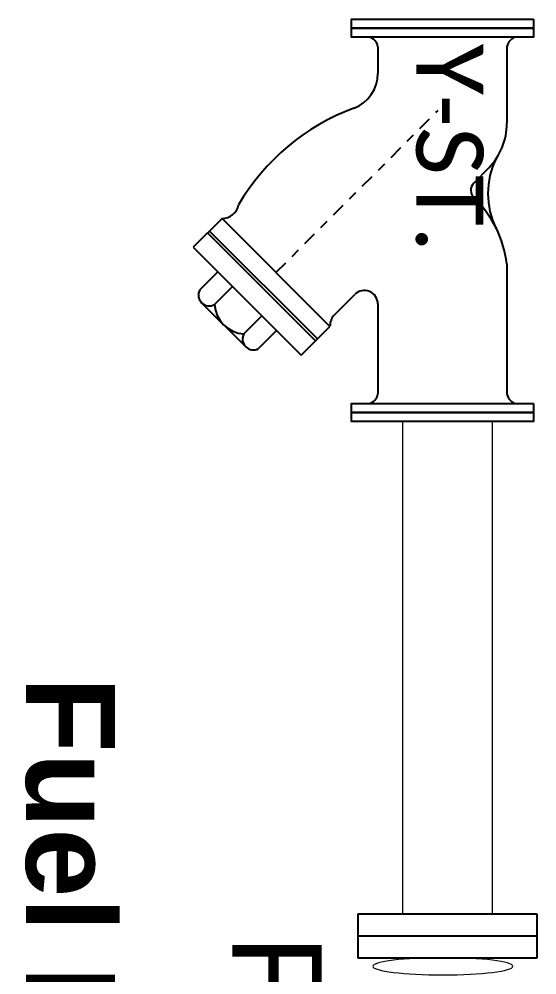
# Model space of a CAD drawing. Header units: inches. Extents: x -98933 to 1585249, y -3352739 to 192771.
# Drawn here: x 58124.04 to 58129.8, y 49968.19 to 49978.83 of the extents above; entities that cross this region are included whole.
import ezdxf

# ---------------------------------------------------------------- set-up
doc = ezdxf.new("R2010")
doc.units = ezdxf.units.IN
doc.header["$MEASUREMENT"] = 0
doc.linetypes.add('CENTER2', pattern=[1.125, 0.75, -0.125, 0.125, -0.125])
doc.layers.get('0').update_dxf_attribs({"lineweight": 0})
for name, color, linetype, lineweight in [('Building', 193, 'Continuous', 0), ('DIMINSON', 30, 'Continuous', 5), ('DOOR', 222, 'Continuous', 0)]:
    doc.layers.add(name, color=color, linetype=linetype, lineweight=lineweight)
doc.layers.add('FP', color=5, linetype='Continuous')
doc.layers.add('LAYER6', color=7, linetype='Continuous')
doc.styles.add('small', font='calibri.ttf', dxfattribs={"height": 4})
doc.styles.get("Standard").update_dxf_attribs({"font": 'arialbd.ttf', "height": 24})
doc.styles.add('style1', font='arial.ttf')

# ---------------------------------------------------------------- blocks, each defined once
blk = doc.blocks.new('ysa')
at = {"layer": 'Building', "color": 6, "lineweight": 25, "elevation": 5656361.81}
for points in [[(5011.812, 88706.328), (5011.318, 88706.328), (5011.318, 88696.386), (5011.812, 88696.386)], [(5012.305, 88706.328), (5011.812, 88706.328), (5011.812, 88696.386), (5012.305, 88696.386)], [(5032.812, 88706.328), (5032.318, 88706.328), (5032.318, 88696.386), (5032.812, 88696.386)], [(5033.305, 88706.328), (5032.812, 88706.328), (5032.812, 88696.386), (5033.305, 88696.386)]]:
    blk.add_lwpolyline(points, close=True, dxfattribs=at)
at = {"layer": 'FP', "color": 1, "linetype": 'Continuous'}
for p, q in [((5019.93, 88704.88, 5656361.81), (5012.826, 88704.88, 5656361.81)), ((5031.797, 88704.88, 5656361.81), (5027.611, 88704.88, 5656361.81)), ((5025.179, 88703.887, 5656361.81), (5024.34, 88703.065, 5656361.81)), ((5017.741, 88697.834, 5656361.81), (5012.826, 88697.834, 5656361.81)), ((5031.797, 88697.834, 5656361.81), (5030.336, 88697.834, 5656361.81)), ((5017.138, 88695.441, 5656361.81), (5018.265, 88696.568, 5656361.81)), ((5014.946, 88693.642, 5656361.81), (5016.518, 88695.214, 5656361.81)), ((5016.518, 88695.214, 5656361.81), (5022.414, 88689.318, 5656361.81)), ((5015.732, 88694.428, 5656361.81), (5021.628, 88688.532, 5656361.81)), ((5015.83, 88694.526, 5656361.81), (5021.726, 88688.63, 5656361.81)), ((5020.842, 88687.746, 5656361.81), (5014.946, 88693.642, 5656361.81)), ((5016.286, 88692.302, 5656361.81), (5015.301, 88691.317, 5656361.81)), ((5017.09, 88691.498, 5656361.81), (5016.105, 88690.513, 5656361.81)), ((5017.813, 88688.201, 5656361.81), (5015.401, 88690.613, 5656361.81)), ((5018.698, 88689.89, 5656361.81), (5017.713, 88688.905, 5656361.81)), ((5022.414, 88689.318, 5656361.81), (5020.842, 88687.746, 5656361.81)), ((5019.502, 88689.086, 5656361.81), (5018.517, 88688.101, 5656361.81))]:
    blk.add_line(p, q, dxfattribs=at)
at = {"layer": 'FP', "color": 1, "linetype": 'CENTER2'}
blk.add_line((5019.466, 88692.266, 5656361.81), (5028.319, 88701.119, 5656361.81), dxfattribs=at)
at = {"layer": 'FP', "color": 1, "linetype": 'Continuous', "extrusion": (0, 0, -1)}
for centre, major_axis, start_param, end_param in [((5012.913, 88705.488, 5656361.81), (-0.434, 0.434), 4.068888, 5.35589), ((5031.71, 88705.488, 5656361.81), (0.434, 0.434), 0.927295, 2.214297), ((5019.161, 88698.802, 5656361.81), (-4.332, 4.332), 0.911221, 1.584527), ((5027.611, 88701.406, 5656361.81), (-2.457, 2.457), 0.009977, 0.785398), ((5023.951, 88703.462, 5656361.81), (-0.393, 0.393), 3.151569, 4.726119), ((5012.913, 88697.226, 5656361.81), (-0.434, 0.434), 5.639684, 6.926686), ((5017.741, 88697.092, 5656361.81), (0.524, 0.524), -0.785398, 1.570796), ((5030.336, 88695.812, 5656361.81), (-1.429, 1.429), 5.853856, 7.068583), ((5031.71, 88697.226, 5656361.81), (-0.434, 0.434), 0.927295, 2.214297), ((5016.968, 88700.784, 5656361.81), (-8.656, 8.656), 2.712263, 3.396972), ((5016.529, 88696.144, 5656361.81), (0.657, 0.657), 1.643009, 2.368366), ((5015.82, 88691.032, 5656361.81), (0.419, 0.419), 1.85459, 4.428595), ((5017.83, 88690.63, 5656361.81), (1.223, 1.223), 2.424051, 3.859134), ((5023.334, 88689.32, 5656361.81), (0.651, 0.651), 3.924834, 5.302804), ((5018.232, 88688.62, 5656361.81), (-0.419, 0.419), 3.425387, 5.999391)]:
    blk.add_ellipse(centre, major_axis=major_axis, ratio=1, start_param=start_param, end_param=end_param, dxfattribs=at)
at = {"layer": 'FP', "color": 1, "extrusion": (0, 0, -1)}
blk.add_ellipse((5023.777, 88708.037, 5656361.81), major_axis=(2.968, 2.968), ratio=1, start_param=1.883873, end_param=2.828516, dxfattribs=at)
blk = doc.blocks.new('RFF')
at = {"color": 1, "lineweight": 5, "ltscale": 200, "extrusion": (0, 0, -1)}
blk.add_ellipse((-221408.344, 148510.617, 893361.882), major_axis=(-1.218, 0), ratio=0.12239, dxfattribs=at)
at = {"layer": 'Building', "color": 6, "lineweight": 25}
for p, q in [((-221409.825, 148511.528, 893361.882), (-221409.825, 148510.759, 893361.882)), ((-221406.71, 148511.528, 893361.882), (-221406.71, 148510.759, 893361.882))]:
    blk.add_line(p, q, dxfattribs=at)
at = {"layer": 'Building', "color": 6, "lineweight": 25, "elevation": 893361.882}
for points in [[(-221409.825, 148511.528), (-221406.71, 148511.528)], [(-221409.825, 148511.528), (-221406.71, 148511.528)], [(-221406.71, 148511.143), (-221409.825, 148511.143)], [(-221406.71, 148510.759), (-221409.825, 148510.759)]]:
    blk.add_lwpolyline(points, dxfattribs=at)
at = {"layer": 'DIMINSON', "color": 1, "lineweight": 5, "ltscale": 3}
for p, q in [((-221409.046, 148520.104, 893361.882), (-221409.046, 148511.528, 893361.882)), ((-221407.489, 148520.104, 893361.882), (-221407.489, 148511.528, 893361.882))]:
    blk.add_line(p, q, dxfattribs=at)
at = {"layer": 'Building', "color": 6, "lineweight": 25, "xscale": -0.3183230575776603, "yscale": 0.3183230575776603, "zscale": 0.3183230575776603, "rotation": 270}
blk.add_blockref('ysa', (-249644.04, 146924.872, -907188.504), dxfattribs=at)
at = {"color": 1, "lineweight": 5, "ltscale": 200, "insert": (-221407.641, 148523.031, 893361.882), "char_height": 1.16816, "width": 3.43134, "attachment_point": 3, "rotation": 270, "style": 'small'}
blk.add_mtext('{\\C0;Y-ST.}', dxfattribs=at)
at = {"layer": 'DOOR', "lineweight": 5, "insert": (-221418.634, 148505.306, 893361.882), "char_height": 1.54518, "width": 79.29164, "attachment_point": 8, "rotation": 270}
blk.add_mtext('\\A1;\\pi-6.86748,l6.86748,t6.86748;{\\C30;Fuel Line, size- 1/2", \\PMaterials-SS pipe(300 Series)}', dxfattribs=at)
at = {"layer": 'LAYER6', "color": 7, "lineweight": 25, "insert": (-221410.451, 148508.147, 893361.882), "char_height": 1.5575, "width": 13.59099, "attachment_point": 3, "rotation": 270, "style": 'style1'}
blk.add_mtext('F.J', dxfattribs=at)

msp = doc.modelspace()

# ---------------------------------------------------------------- block references
at = {"lineweight": -2, "xscale": 0.6399999999994179, "yscale": 0.6399999999994179, "zscale": 0.639999999984866}
msp.add_blockref('RFF', (199830.092, -45078.511, -483662.736), dxfattribs=at)

doc.saveas('drawing.dxf')
